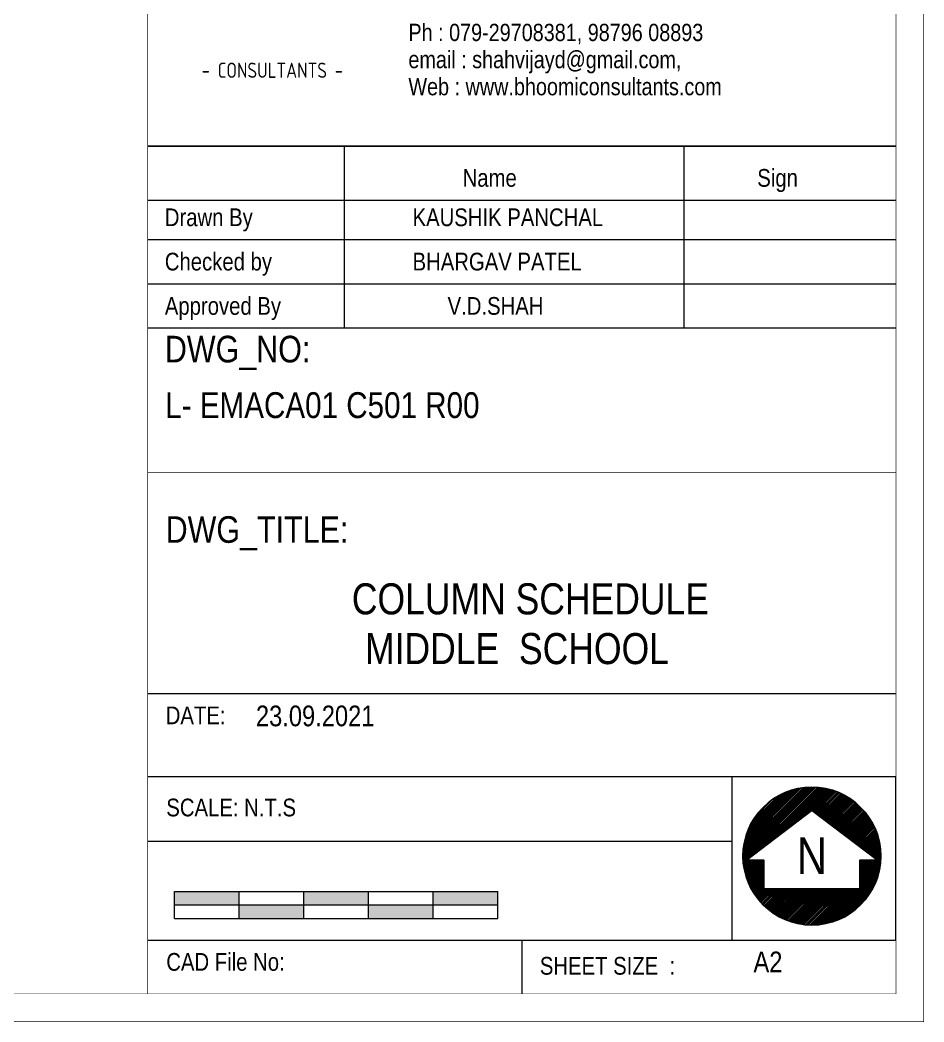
# Model space of a CAD drawing. Header units: millimetres. Extents: x 1112055 to 3390982, y -148532 to 766891.
# Drawn here: x 2215576 to 2227731, y 122112 to 135578 of the extents above; entities that cross this region are included whole.
import ezdxf
from ezdxf.enums import TextEntityAlignment as Align

# ---------------------------------------------------------------- set-up
doc = ezdxf.new("R2010")
doc.units = ezdxf.units.MM
doc.layers.add('B TITLE BLOCK', color=250, linetype='Continuous', lineweight=0)
doc.layers.add('tb text', color=7, linetype='Continuous', lineweight=13)
doc.layers.add('Layer 1', color=7, linetype='Continuous')
doc.styles.add('SWINC', font='swissc.ttf')

msp = doc.modelspace()

# ---------------------------------------------------------------- hatches: boundary and pattern name
at = {"layer": 'Layer 1', "lineweight": 5}
h = msp.add_hatch(dxfattribs=at)
h.set_pattern_fill('ANSI31', color=5, scale=4.633004, style=0)
h.set_pattern_definition([(45, (2173245.114, 118290.211), (-10.4013902, 10.4013902), [])])
edge = h.paths.add_edge_path()
edge.add_arc((2226223.5, 124340.9), 926.6, 0, 360)
h.paths.add_polyline_path([(2226223.5, 124957.7), (2227108.8, 124287.8), (2226872.1, 124287.8), (2226872.1, 123899.9), (2225574.9, 123899.9), (2225574.9, 124287.8), (2225338.3, 124287.8)], flags=16)
at = {"layer": 'tb text'}
for points in [[(2217653.4, 123866.6), (2217653.4, 123684.3), (2218522.5, 123684.3), (2218522.5, 123866.6)], [(2220234.6, 123684.3), (2220260.7, 123684.3), (2220260.7, 123866.6), (2220234.6, 123866.6), (2219391.6, 123866.6), (2219391.6, 123684.3)], [(2221998.9, 123684.3), (2221998.9, 123866.6), (2221129.8, 123866.6), (2221129.8, 123684.3)], [(2219391.6, 123502), (2219391.6, 123684.3), (2218522.5, 123684.3), (2218522.5, 123502)], [(2220260.7, 123684.3), (2220260.7, 123502), (2221129.8, 123502), (2221129.8, 123684.3)]]:
    msp.add_hatch(color=256, dxfattribs=at).paths.add_polyline_path(points)

# ---------------------------------------------------------------- linework, layer by layer
at = {"layer": 'B TITLE BLOCK', "color": 250, "lineweight": 0}
for p, q in [((2227353.1, 133882.9), (2217292.1, 133882.9)), ((2217292.1, 133882.9), (2227353.1, 133882.9)), ((2217292.1, 133882.9), (2227353.1, 133882.9)), ((2219940, 131437.7), (2219940, 133882.9)), ((2224507.2, 131437.7), (2224507.2, 133882.9)), ((2217292.4, 133158.7), (2227353.4, 133158.7)), ((2217292.4, 133158.7), (2227353.4, 133158.7)), ((2217292.4, 132629.1), (2227353.4, 132629.1)), ((2217292.4, 132629.1), (2227353.4, 132629.1)), ((2217292.4, 132033.4), (2227353.4, 132033.4)), ((2217292.4, 132033.4), (2227353.4, 132033.4)), ((2217292.4, 132033.4), (2227353.4, 132033.4)), ((2227353.4, 131437.7), (2217292.1, 131437.7)), ((2227353.4, 131437.7), (2217292.4, 131437.7)), ((2227353.1, 126520.6), (2217292.4, 126520.6)), ((2217292.2, 125412), (2227353.1, 125412)), ((2225153.4, 123212.2), (2225153.4, 125412)), ((2227353.1, 123212.2), (2227353.1, 125412)), ((2225153.4, 124535.9), (2217292.8, 124536.6)), ((2217292.2, 123212.2), (2227353.1, 123212.2)), ((2222322.7, 123212.2), (2222322.7, 122489.4))]:
    msp.add_line(p, q, dxfattribs=at)
at = {"layer": 'B TITLE BLOCK', "color": 1, "const_width": 8.39}
msp.add_lwpolyline([(2086797.8, 198794.8), (2086797.8, 122115.7), (2227726.9, 122115.7), (2227726.9, 198794.8)], close=True, dxfattribs=at)
at = {"layer": 'B TITLE BLOCK', "color": 250, "lineweight": 0, "const_width": 8.39}
for points in [[(2087171.5, 198421.1), (2087171.5, 122489.4), (2227353.1, 122489.4), (2227353.1, 198421.1)], [(2217292.1, 122489.4), (2227353.1, 122489.4), (2227353.1, 198421.1), (2217292.1, 198421.1)], [(2227353.1, 122489.4), (2217292.1, 122489.4), (2217292.1, 141679.4), (2227353.1, 141679.4)], [(2217292.1, 129493.6), (2227353.1, 129493.6), (2227353.1, 122489.4), (2217292.1, 122489.4)]]:
    msp.add_lwpolyline(points, close=True, dxfattribs=at)
at = {"layer": 'Layer 1', "lineweight": 30}
msp.add_lwpolyline([(2226223.5, 124957.7), (2225338.3, 124287.8), (2225574.9, 124287.8), (2225574.9, 123899.9), (2226872.1, 123899.9), (2226872.1, 124287.8), (2227108.8, 124287.8)], close=True, dxfattribs=at)
at = {"layer": 'Layer 1'}
msp.add_circle((2226223.5, 124340.9), 926.6, dxfattribs=at)
at = {"layer": 'tb text'}
for points in [[(2217653.4, 123866.6), (2220234.6, 123866.6), (2221998.9, 123866.6)], [(2217653.4, 123502), (2217653.4, 123866.6)], [(2218522.5, 123502), (2218522.5, 123866.6)], [(2219391.6, 123502), (2219391.6, 123866.6)], [(2220260.7, 123502), (2220260.7, 123866.6)], [(2221129.8, 123502), (2221129.8, 123866.6)], [(2221998.9, 123502), (2221998.9, 123866.6)], [(2217653.4, 123684.3), (2220234.6, 123684.3), (2221998.9, 123684.3)], [(2217653.4, 123502), (2220234.6, 123502), (2221998.9, 123502)]]:
    msp.add_lwpolyline(points, dxfattribs=at)

# ---------------------------------------------------------------- texts
at = {"layer": 'B TITLE BLOCK', "color": 0, "style": 'SWINC'}
for s, p in [('Ph : 079-29708381, 98796 08893', (2220798.5, 135295.3)), ('email : shahvijayd@gmail.com,', (2220798.5, 134931.1)), ('Web : www.bhoomiconsultants.com', (2220798.5, 134566.8))]:
    msp.add_text(s, height=232.26, dxfattribs=at).set_placement(p)
at = {"layer": 'B TITLE BLOCK', "color": 251, "insert": (2218968.4, 135430.7), "char_height": 255.214, "attachment_point": 2, "style": 'SWINC'}
msp.add_mtext_dynamic_manual_height_columns('\\pxsm1,qj;{\\fBankGothic Lt BT|b0|i0|c0|p34;BHOOMI\\P\\ps*,q*;\\fGost|b0|i0|c0|p2;\\H0.8x;- CONSULTANTS -\\C1; }', width=667332.186, gutter_width=0, heights=[93867.9], dxfattribs=at)
at = {"layer": 'tb text', "style": 'SWINC'}
for s, height, p in [('Name', 238.29, (2221527.7, 133337.4)), ('Sign', 238.29, (2225489.6, 133337.4)), ('Drawn By', 238.29, (2217523.2, 132807.8)), ('KAUSHIK PANCHAL', 238.287, (2220854.4, 132807.8)), ('Checked by', 238.29, (2217523.2, 132212.1)), ('BHARGAV PATEL', 238.287, (2220854.4, 132212.1)), ('Approved By', 238.287, (2217523.2, 131616.4)), ('V.D.SHAH', 238.29, (2221325.5, 131616.4)), ('L- EMACA01 C501 R00', 347.501, (2217529.6, 130228.4)), ('COLUMN SCHEDULE', 417.002, (2220037.9, 127590)), ('MIDDLE  SCHOOL ', 417.002, (2220215.2, 126921.5)), ('23.09.2021', 277.98, (2218748.1, 126085.9))]:
    msp.add_text(s, height=height, dxfattribs=at).set_placement(p)
at = {"layer": 'tb text', "color": 7, "style": 'SWINC'}
for s, height, p in [('DATE: ', 238.27, (2217535.6, 126112.9)), ('SCALE: N.T.S', 238.269, (2217543.4, 124875.1)), ('CAD File No:', 238.269, (2217543, 122799.9)), ('SHEET SIZE  : ', 238.269, (2222565.9, 122747.3))]:
    msp.add_text(s, height=height, dxfattribs=at).set_placement(p)
msp.add_text('N', height=491.4, dxfattribs=at).set_placement((2226224.1, 124345.3), align=Align.MIDDLE_CENTER)
at = {"layer": 'tb text', "insert": (2225438.5, 123057.6), "char_height": 277.98, "width": 10578.34, "attachment_point": 1, "style": 'SWINC'}
msp.add_mtext('A2', dxfattribs=at)
at = {"layer": 'tb text', "color": 7, "style": 'SWINC'}
for tag, p, s, height in [('DWG_NO:', (2217524, 130976.6), 'XXX-XXXX-XXX-XXX', 357.43), ('DWG_TITLE:', (2217534.6, 128551.6), '', 357.4)]:
    msp.add_attdef(tag, p, s, height=height, dxfattribs=at)

doc.saveas('drawing.dxf')
